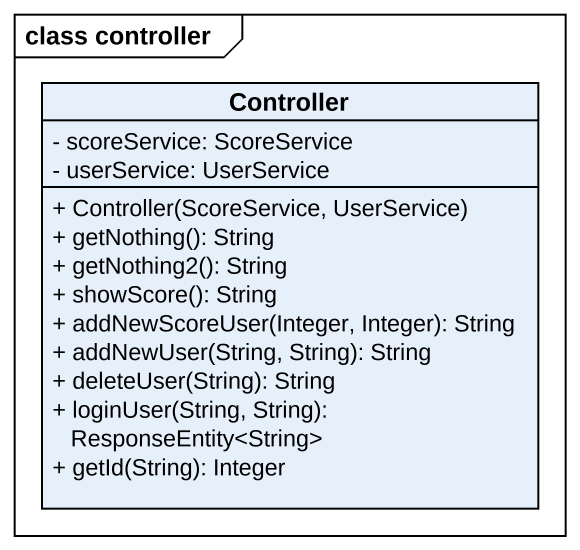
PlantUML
@startuml
mainframe class controller
hide circle
hide empty members
skinparam classAttributeIconSize 0
class Controller {
  - scoreService: ScoreService
  - userService: UserService
  + Controller(ScoreService, UserService)
  + getNothing(): String
  + getNothing2(): String
  + showScore(): String
  + addNewScoreUser(Integer, Integer): String
  + addNewUser(String, String): String
  + deleteUser(String): String
  + loginUser(String, String): ResponseEntity<String>
  + getId(String): Integer
}
@enduml
